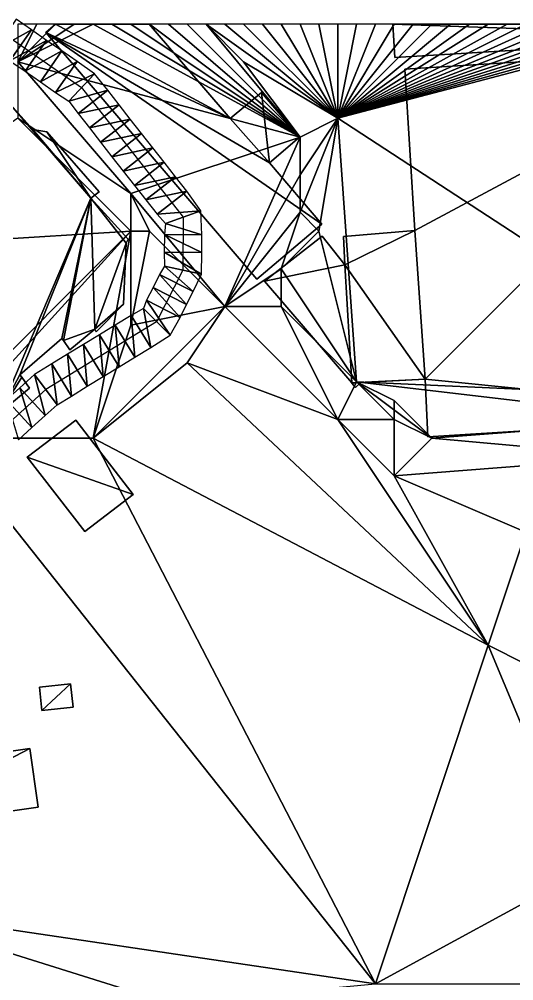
# Model space of a CAD drawing. Header units: metres. Extents: x -1103 to 901, y -902 to 905.
# Drawn here: x -735.9 to -683.3, y 798.3 to 900.5 of the extents above; entities that cross this region are included whole.
import ezdxf

# ---------------------------------------------------------------- set-up
doc = ezdxf.new("R2010")
doc.units = ezdxf.units.M
for name, color, linetype in [('OSM_BUILDING_FOOTPRINTS', 7, 'CONTINUOUS'), ('OSM_BUILDING_ROOFS', 1, 'CONTINUOUS'), ('OSM_BUILDING_WALLS', 8, 'CONTINUOUS'), ('OSM_ROAD_AXES', 2, 'CONTINUOUS'), ('OSM_ROAD_SURFACE', 9, 'CONTINUOUS'), ('OSM_TERRAIN', 3, 'CONTINUOUS')]:
    doc.layers.add(name, color=color, linetype=linetype)

msp = doc.modelspace()

# ---------------------------------------------------------------- linework, layer by layer
at = {"layer": 'OSM_BUILDING_FOOTPRINTS'}
for points in [[(-703.7, 878.74, 10.19), (-709.27, 885.26, 10.19), (-706.05, 887.99, 10.19), (-710.12, 892.75, 10.19), (-713.43, 889.96, 10.19), (-722.03, 900, 10.19), (-731.99, 900, 10.19), (-733.03, 899.12, 10.19), (-710.6, 872.91, 10.19)], [(-658.96, 898.68, 10.02), (-659.04, 900, 10.02), (-696.14, 900, 10.02), (-695.92, 896.46, 10.02)], [(-694.88, 895.23, 9.96), (-657.35, 897.57, 9.96), (-654.9, 858.48, 9.96), (-692.43, 856.15, 9.96), (-692.69, 862.28, 9.96), (-699.53, 861.91, 9.96), (-700.11, 861.39, 9.96), (-700.51, 861.86, 9.96), (-700.52, 861.86, 9.96), (-700.52, 861.87, 9.96), (-709.79, 872.68, 9.96), (-703.65, 877.47, 9.96), (-701.23, 874.41, 9.96), (-701.4, 877.43, 9.96), (-693.79, 878.08, 9.96), (-694.88, 895.23, 9.96)], [(-756.3, 875.61, 11.32), (-736.92, 891.59, 11.32), (-734.4, 888.79, 11.32), (-732.92, 888.54, 11.32), (-727.36, 882.17, 11.32), (-728.25, 881.49, 11.32), (-724.26, 877.15, 11.32), (-724.5, 876.71, 11.32), (-724.77, 870.24, 11.32), (-727.67, 867.31, 11.32), (-727.81, 867.57, 11.32), (-730.48, 865.39, 11.32), (-731.15, 866.37, 11.32), (-731.34, 866.59, 11.32), (-735.78, 862.72, 11.32), (-735.59, 862.5, 11.32), (-734.77, 861.31, 11.32), (-737.98, 858.66, 11.32), (-738.68, 858.74, 11.32), (-739.39, 858.48, 11.32), (-740.93, 858.78, 11.32), (-741.05, 858.38, 11.32), (-741.58, 858.64, 11.32), (-756.3, 875.61, 11.32)], [(-729.85, 857.91, 11.73), (-723.73, 850.02, 11.73), (-728.88, 846.09, 11.73), (-735, 853.97, 11.73), (-729.85, 857.91, 11.73)], [(-733.71, 829.53, 12), (-730.4, 829.88, 12), (-730.13, 827.42, 12), (-733.45, 827.06, 12), (-733.71, 829.53, 12)], [(-752.42, 820.49, 12), (-734.74, 823.03, 12), (-733.84, 816.79, 12), (-751.51, 814.26, 12), (-752.42, 820.49, 12)]]:
    msp.add_polyline3d(points, close=True, dxfattribs=at)
at = {"layer": 'OSM_BUILDING_ROOFS'}
for points in [[(-713.43, 889.96, 18.59), (-731.99, 900, 18.59), (-733.03, 899.12, 18.59)], [(-713.43, 889.96, 18.59), (-722.03, 900, 18.59), (-731.99, 900, 18.59)], [(-696.14, 900, 21.62), (-695.92, 896.46, 21.62), (-658.96, 898.68, 21.62)], [(-696.14, 900, 21.62), (-658.96, 898.68, 21.62), (-659.04, 900, 21.62)], [(-733.03, 899.12, 18.59), (-710.6, 872.91, 18.59), (-703.7, 878.74, 18.59)], [(-733.03, 899.12, 18.59), (-703.7, 878.74, 18.59), (-709.27, 885.26, 18.59)], [(-713.43, 889.96, 18.59), (-733.03, 899.12, 18.59), (-709.27, 885.26, 18.59)], [(-657.35, 897.57, 27.96), (-694.88, 895.23, 27.96), (-693.79, 878.08, 27.96)], [(-692.69, 862.28, 27.96), (-657.35, 897.57, 27.96), (-693.79, 878.08, 27.96)], [(-692.69, 862.28, 27.96), (-654.9, 858.48, 27.96), (-657.35, 897.57, 27.96)], [(-709.27, 885.26, 18.59), (-710.12, 892.75, 18.59), (-713.43, 889.96, 18.59)], [(-709.27, 885.26, 18.59), (-706.05, 887.99, 18.59), (-710.12, 892.75, 18.59)], [(-728.25, 881.49, 29.32), (-736.92, 891.59, 29.32), (-737.98, 858.66, 29.32)], [(-728.25, 881.49, 29.32), (-734.4, 888.79, 29.32), (-736.92, 891.59, 29.32)], [(-728.25, 881.49, 29.32), (-732.92, 888.54, 29.32), (-734.4, 888.79, 29.32)], [(-728.25, 881.49, 29.32), (-727.36, 882.17, 29.32), (-732.92, 888.54, 29.32)], [(-728.25, 881.49, 29.32), (-737.98, 858.66, 29.32), (-735.78, 862.72, 29.32)], [(-728.25, 881.49, 29.32), (-735.78, 862.72, 29.32), (-731.34, 866.59, 29.32)], [(-728.25, 881.49, 29.32), (-731.34, 866.59, 29.32), (-731.15, 866.37, 29.32)], [(-728.25, 881.49, 29.32), (-731.15, 866.37, 29.32), (-727.81, 867.57, 29.32)], [(-724.5, 876.71, 29.32), (-724.26, 877.15, 29.32), (-728.25, 881.49, 29.32)], [(-728.25, 881.49, 29.32), (-727.81, 867.57, 29.32), (-724.5, 876.71, 29.32)], [(-693.79, 878.08, 27.96), (-701.4, 877.43, 27.96), (-701.23, 874.41, 27.96)], [(-692.69, 862.28, 27.96), (-693.79, 878.08, 27.96), (-701.23, 874.41, 27.96)], [(-701.23, 874.41, 27.96), (-703.65, 877.47, 27.96), (-709.79, 872.68, 27.96)], [(-727.81, 867.57, 29.32), (-724.77, 870.24, 29.32), (-724.5, 876.71, 29.32)], [(-701.23, 874.41, 27.96), (-709.79, 872.68, 27.96), (-700.52, 861.87, 27.96)], [(-692.69, 862.28, 27.96), (-701.23, 874.41, 27.96), (-700.52, 861.87, 27.96)], [(-727.81, 867.57, 29.32), (-727.67, 867.31, 29.32), (-724.77, 870.24, 29.32)], [(-731.15, 866.37, 29.32), (-730.48, 865.39, 29.32), (-727.81, 867.57, 29.32)], [(-737.98, 858.66, 29.32), (-735.59, 862.5, 29.32), (-735.78, 862.72, 29.32)], [(-737.98, 858.66, 29.32), (-734.77, 861.31, 29.32), (-735.59, 862.5, 29.32)], [(-700.52, 861.87, 27.96), (-699.53, 861.91, 27.96), (-692.69, 862.28, 27.96)], [(-700.52, 861.87, 27.96), (-700.51, 861.86, 27.96), (-699.53, 861.91, 27.96)], [(-700.52, 861.87, 27.96), (-700.52, 861.86, 27.96), (-700.51, 861.86, 27.96)], [(-700.51, 861.86, 27.96), (-700.11, 861.39, 27.96), (-699.53, 861.91, 27.96)], [(-692.69, 862.28, 27.96), (-692.43, 856.15, 27.96), (-654.9, 858.48, 27.96)], [(-723.73, 850.02, 21.73), (-729.85, 857.91, 21.73), (-735, 853.97, 21.73)], [(-723.73, 850.02, 21.73), (-735, 853.97, 21.73), (-728.88, 846.09, 21.73)], [(-730.4, 829.88, 22), (-733.71, 829.53, 22), (-733.45, 827.06, 22)], [(-730.4, 829.88, 22), (-733.45, 827.06, 22), (-730.13, 827.42, 22)], [(-734.74, 823.03, 30), (-752.42, 820.49, 30), (-751.51, 814.26, 30)], [(-734.74, 823.03, 30), (-751.51, 814.26, 30), (-733.84, 816.79, 30)]]:
    msp.add_3dface(points, dxfattribs=at)
at = {"layer": 'OSM_BUILDING_WALLS'}
for points in [[(-731.99, 900, 10.19), (-733.03, 899.12, 10.19), (-733.03, 899.12, 18.59)], [(-731.99, 900, 10.19), (-733.03, 899.12, 18.59), (-731.99, 900, 18.59)], [(-722.03, 900, 10.19), (-731.99, 900, 10.19), (-731.99, 900, 18.59)], [(-722.03, 900, 10.19), (-731.99, 900, 18.59), (-722.03, 900, 18.59)], [(-713.43, 889.96, 10.19), (-722.03, 900, 10.19), (-722.03, 900, 18.59)], [(-713.43, 889.96, 10.19), (-722.03, 900, 18.59), (-713.43, 889.96, 18.59)], [(-659.04, 900, 10.02), (-696.14, 900, 10.02), (-696.14, 900, 21.62)], [(-659.04, 900, 10.02), (-696.14, 900, 21.62), (-659.04, 900, 21.62)], [(-696.14, 900, 10.02), (-695.92, 896.46, 10.02), (-695.92, 896.46, 21.62)], [(-696.14, 900, 10.02), (-695.92, 896.46, 21.62), (-696.14, 900, 21.62)], [(-733.03, 899.12, 10.19), (-710.6, 872.91, 10.19), (-710.6, 872.91, 18.59)], [(-733.03, 899.12, 10.19), (-710.6, 872.91, 18.59), (-733.03, 899.12, 18.59)], [(-695.92, 896.46, 10.02), (-658.96, 898.68, 10.02), (-658.96, 898.68, 21.62)], [(-695.92, 896.46, 10.02), (-658.96, 898.68, 21.62), (-695.92, 896.46, 21.62)], [(-657.35, 897.57, 9.96), (-694.88, 895.23, 9.96), (-694.88, 895.23, 27.96)], [(-657.35, 897.57, 9.96), (-694.88, 895.23, 27.96), (-657.35, 897.57, 27.96)], [(-694.88, 895.23, 9.96), (-693.79, 878.08, 9.96), (-693.79, 878.08, 27.96)], [(-694.88, 895.23, 9.96), (-693.79, 878.08, 27.96), (-694.88, 895.23, 27.96)], [(-710.12, 892.75, 10.19), (-713.43, 889.96, 10.19), (-713.43, 889.96, 18.59)], [(-710.12, 892.75, 10.19), (-713.43, 889.96, 18.59), (-710.12, 892.75, 18.59)], [(-706.05, 887.99, 10.19), (-710.12, 892.75, 10.19), (-710.12, 892.75, 18.59)], [(-706.05, 887.99, 10.19), (-710.12, 892.75, 18.59), (-706.05, 887.99, 18.59)], [(-734.4, 888.79, 11.32), (-736.92, 891.59, 11.32), (-736.92, 891.59, 29.32)], [(-734.4, 888.79, 11.32), (-736.92, 891.59, 29.32), (-734.4, 888.79, 29.32)], [(-732.92, 888.54, 11.32), (-734.4, 888.79, 11.32), (-734.4, 888.79, 29.32)], [(-732.92, 888.54, 11.32), (-734.4, 888.79, 29.32), (-732.92, 888.54, 29.32)], [(-727.36, 882.17, 11.32), (-732.92, 888.54, 11.32), (-732.92, 888.54, 29.32)], [(-727.36, 882.17, 11.32), (-732.92, 888.54, 29.32), (-727.36, 882.17, 29.32)], [(-709.27, 885.26, 10.19), (-706.05, 887.99, 10.19), (-706.05, 887.99, 18.59)], [(-709.27, 885.26, 10.19), (-706.05, 887.99, 18.59), (-709.27, 885.26, 18.59)], [(-703.7, 878.74, 10.19), (-709.27, 885.26, 10.19), (-709.27, 885.26, 18.59)], [(-703.7, 878.74, 10.19), (-709.27, 885.26, 18.59), (-703.7, 878.74, 18.59)], [(-728.25, 881.49, 11.32), (-727.36, 882.17, 11.32), (-727.36, 882.17, 29.32)], [(-728.25, 881.49, 11.32), (-727.36, 882.17, 29.32), (-728.25, 881.49, 29.32)], [(-724.26, 877.15, 11.32), (-728.25, 881.49, 11.32), (-728.25, 881.49, 29.32)], [(-724.26, 877.15, 11.32), (-728.25, 881.49, 29.32), (-724.26, 877.15, 29.32)], [(-710.6, 872.91, 10.19), (-703.7, 878.74, 10.19), (-703.7, 878.74, 18.59)], [(-710.6, 872.91, 10.19), (-703.7, 878.74, 18.59), (-710.6, 872.91, 18.59)], [(-693.79, 878.08, 9.96), (-701.4, 877.43, 9.96), (-701.4, 877.43, 27.96)], [(-693.79, 878.08, 9.96), (-701.4, 877.43, 27.96), (-693.79, 878.08, 27.96)], [(-724.5, 876.71, 11.32), (-724.26, 877.15, 11.32), (-724.26, 877.15, 29.32)], [(-724.5, 876.71, 11.32), (-724.26, 877.15, 29.32), (-724.5, 876.71, 29.32)], [(-703.65, 877.47, 9.96), (-709.79, 872.68, 9.96), (-709.79, 872.68, 27.96)], [(-703.65, 877.47, 9.96), (-709.79, 872.68, 27.96), (-703.65, 877.47, 27.96)], [(-701.23, 874.41, 9.96), (-703.65, 877.47, 9.96), (-703.65, 877.47, 27.96)], [(-701.23, 874.41, 9.96), (-703.65, 877.47, 27.96), (-701.23, 874.41, 27.96)], [(-701.4, 877.43, 9.96), (-701.23, 874.41, 9.96), (-701.23, 874.41, 27.96)], [(-701.4, 877.43, 9.96), (-701.23, 874.41, 27.96), (-701.4, 877.43, 27.96)], [(-724.77, 870.24, 11.32), (-724.5, 876.71, 11.32), (-724.5, 876.71, 29.32)], [(-724.77, 870.24, 11.32), (-724.5, 876.71, 29.32), (-724.77, 870.24, 29.32)], [(-709.79, 872.68, 9.96), (-700.52, 861.87, 9.96), (-700.52, 861.87, 27.96)], [(-709.79, 872.68, 9.96), (-700.52, 861.87, 27.96), (-709.79, 872.68, 27.96)], [(-727.67, 867.31, 11.32), (-724.77, 870.24, 11.32), (-724.77, 870.24, 29.32)], [(-727.67, 867.31, 11.32), (-724.77, 870.24, 29.32), (-727.67, 867.31, 29.32)], [(-730.48, 865.39, 11.32), (-727.81, 867.57, 11.32), (-727.81, 867.57, 29.32)], [(-730.48, 865.39, 11.32), (-727.81, 867.57, 29.32), (-730.48, 865.39, 29.32)], [(-727.81, 867.57, 11.32), (-727.67, 867.31, 11.32), (-727.67, 867.31, 29.32)], [(-727.81, 867.57, 11.32), (-727.67, 867.31, 29.32), (-727.81, 867.57, 29.32)], [(-735.78, 862.72, 11.32), (-731.34, 866.59, 11.32), (-731.34, 866.59, 29.32)], [(-735.78, 862.72, 11.32), (-731.34, 866.59, 29.32), (-735.78, 862.72, 29.32)], [(-731.34, 866.59, 11.32), (-731.15, 866.37, 11.32), (-731.15, 866.37, 29.32)], [(-731.34, 866.59, 11.32), (-731.15, 866.37, 29.32), (-731.34, 866.59, 29.32)], [(-731.15, 866.37, 11.32), (-730.48, 865.39, 11.32), (-730.48, 865.39, 29.32)], [(-731.15, 866.37, 11.32), (-730.48, 865.39, 29.32), (-731.15, 866.37, 29.32)], [(-735.59, 862.5, 11.32), (-735.78, 862.72, 11.32), (-735.78, 862.72, 29.32)], [(-735.59, 862.5, 11.32), (-735.78, 862.72, 29.32), (-735.59, 862.5, 29.32)], [(-734.77, 861.31, 11.32), (-735.59, 862.5, 11.32), (-735.59, 862.5, 29.32)], [(-734.77, 861.31, 11.32), (-735.59, 862.5, 29.32), (-734.77, 861.31, 29.32)], [(-700.52, 861.87, 9.96), (-700.52, 861.86, 9.96), (-700.52, 861.86, 27.96)], [(-700.52, 861.87, 9.96), (-700.52, 861.86, 27.96), (-700.52, 861.87, 27.96)], [(-700.52, 861.86, 9.96), (-700.51, 861.86, 9.96), (-700.51, 861.86, 27.96)], [(-700.52, 861.86, 9.96), (-700.51, 861.86, 27.96), (-700.52, 861.86, 27.96)], [(-700.51, 861.86, 9.96), (-700.11, 861.39, 9.96), (-700.11, 861.39, 27.96)], [(-700.51, 861.86, 9.96), (-700.11, 861.39, 27.96), (-700.51, 861.86, 27.96)], [(-700.11, 861.39, 9.96), (-699.53, 861.91, 9.96), (-699.53, 861.91, 27.96)], [(-700.11, 861.39, 9.96), (-699.53, 861.91, 27.96), (-700.11, 861.39, 27.96)], [(-699.53, 861.91, 9.96), (-692.69, 862.28, 9.96), (-692.69, 862.28, 27.96)], [(-699.53, 861.91, 9.96), (-692.69, 862.28, 27.96), (-699.53, 861.91, 27.96)], [(-692.69, 862.28, 9.96), (-692.43, 856.15, 9.96), (-692.43, 856.15, 27.96)], [(-692.69, 862.28, 9.96), (-692.43, 856.15, 27.96), (-692.69, 862.28, 27.96)], [(-737.98, 858.66, 11.32), (-734.77, 861.31, 11.32), (-734.77, 861.31, 29.32)], [(-737.98, 858.66, 11.32), (-734.77, 861.31, 29.32), (-737.98, 858.66, 29.32)], [(-692.43, 856.15, 9.96), (-654.9, 858.48, 9.96), (-654.9, 858.48, 27.96)], [(-692.43, 856.15, 9.96), (-654.9, 858.48, 27.96), (-692.43, 856.15, 27.96)], [(-729.85, 857.91, 11.73), (-735, 853.97, 11.73), (-735, 853.97, 21.73)], [(-729.85, 857.91, 11.73), (-735, 853.97, 21.73), (-729.85, 857.91, 21.73)], [(-723.73, 850.02, 11.73), (-729.85, 857.91, 11.73), (-729.85, 857.91, 21.73)], [(-723.73, 850.02, 11.73), (-729.85, 857.91, 21.73), (-723.73, 850.02, 21.73)], [(-735, 853.97, 11.73), (-728.88, 846.09, 11.73), (-728.88, 846.09, 21.73)], [(-735, 853.97, 11.73), (-728.88, 846.09, 21.73), (-735, 853.97, 21.73)], [(-728.88, 846.09, 11.73), (-723.73, 850.02, 11.73), (-723.73, 850.02, 21.73)], [(-728.88, 846.09, 11.73), (-723.73, 850.02, 21.73), (-728.88, 846.09, 21.73)], [(-730.4, 829.88, 12), (-733.71, 829.53, 12), (-733.71, 829.53, 22)], [(-730.4, 829.88, 12), (-733.71, 829.53, 22), (-730.4, 829.88, 22)], [(-730.13, 827.42, 12), (-730.4, 829.88, 12), (-730.4, 829.88, 22)], [(-730.13, 827.42, 12), (-730.4, 829.88, 22), (-730.13, 827.42, 22)], [(-733.71, 829.53, 12), (-733.45, 827.06, 12), (-733.45, 827.06, 22)], [(-733.71, 829.53, 12), (-733.45, 827.06, 22), (-733.71, 829.53, 22)], [(-733.45, 827.06, 12), (-730.13, 827.42, 12), (-730.13, 827.42, 22)], [(-733.45, 827.06, 12), (-730.13, 827.42, 22), (-733.45, 827.06, 22)], [(-734.74, 823.03, 12), (-752.42, 820.49, 12), (-752.42, 820.49, 30)], [(-734.74, 823.03, 12), (-752.42, 820.49, 30), (-734.74, 823.03, 30)], [(-733.84, 816.79, 12), (-734.74, 823.03, 12), (-734.74, 823.03, 30)], [(-733.84, 816.79, 12), (-734.74, 823.03, 30), (-733.84, 816.79, 30)], [(-751.51, 814.26, 12), (-733.84, 816.79, 12), (-733.84, 816.79, 30)], [(-751.51, 814.26, 12), (-733.84, 816.79, 30), (-751.51, 814.26, 30)]]:
    msp.add_3dface(points, dxfattribs=at)
at = {"layer": 'OSM_ROAD_AXES'}
msp.add_polyline3d([(-738.94, 900, 12.98), (-729.23, 893.26, 12.95), (-718.43, 879.5, 12.93), (-718.45, 873.87, 12.99), (-721.25, 868.37, 13.13), (-733.03, 861.16, 13.74), (-751.41, 844.51, 13.95)], dxfattribs=at)
at = {"layer": 'OSM_ROAD_SURFACE'}
for points in [[(-738.46, 897.23, 13.03), (-734.56, 899.4, 13.01), (-736.18, 900.52, 13.02)], [(-738.46, 897.23, 13.03), (-736.84, 896.11, 13.03), (-734.56, 899.4, 13.01)], [(-736.84, 896.11, 13.03), (-732.94, 898.27, 12.98), (-734.56, 899.4, 13.01)], [(-736.84, 896.11, 13.03), (-735.22, 894.99, 13.03), (-732.94, 898.27, 12.98)], [(-735.22, 894.99, 13.03), (-731.32, 897.15, 12.98), (-732.94, 898.27, 12.98)], [(-735.22, 894.99, 13.03), (-733.6, 893.87, 13.02), (-731.32, 897.15, 12.98)], [(-733.6, 893.87, 13.02), (-729.71, 896.03, 12.99), (-731.32, 897.15, 12.98)], [(-733.6, 893.87, 13.02), (-731.99, 892.74, 13.02), (-729.71, 896.03, 12.99)], [(-731.99, 892.74, 13.02), (-727.86, 894.72, 12.99), (-729.71, 896.03, 12.99)], [(-731.99, 892.74, 13.02), (-730.6, 891.81, 13.01), (-727.86, 894.72, 12.99)], [(-730.6, 891.81, 13.01), (-726.45, 892.97, 12.99), (-727.86, 894.72, 12.99)], [(-730.6, 891.81, 13.01), (-729.6, 890.5, 13.01), (-726.45, 892.97, 12.99)], [(-729.6, 890.5, 13.01), (-725.25, 891.44, 12.99), (-726.45, 892.97, 12.99)], [(-729.6, 890.5, 13.01), (-728.4, 888.97, 13.01), (-725.25, 891.44, 12.99)], [(-728.4, 888.97, 13.01), (-724.05, 889.91, 12.99), (-725.25, 891.44, 12.99)], [(-728.4, 888.97, 13.01), (-727.2, 887.44, 13.01), (-724.05, 889.91, 12.99)], [(-727.2, 887.44, 13.01), (-722.85, 888.38, 12.99), (-724.05, 889.91, 12.99)], [(-727.2, 887.44, 13.01), (-726, 885.91, 13.01), (-722.85, 888.38, 12.99)], [(-726, 885.91, 13.01), (-721.65, 886.85, 13), (-722.85, 888.38, 12.99)], [(-726, 885.91, 13.01), (-724.8, 884.38, 13.02), (-721.65, 886.85, 13)], [(-724.8, 884.38, 13.02), (-720.45, 885.32, 13), (-721.65, 886.85, 13)], [(-724.8, 884.38, 13.02), (-723.6, 882.85, 13.02), (-720.45, 885.32, 13)], [(-723.6, 882.85, 13.02), (-719.25, 883.79, 13), (-720.45, 885.32, 13)], [(-723.6, 882.85, 13.02), (-722.4, 881.32, 13.01), (-719.25, 883.79, 13)], [(-722.4, 881.32, 13.01), (-718.05, 882.26, 12.99), (-719.25, 883.79, 13)], [(-722.4, 881.32, 13.01), (-721.2, 879.79, 13), (-718.05, 882.26, 12.99)], [(-721.2, 879.79, 13), (-716.54, 880.16, 12.97), (-718.05, 882.26, 12.99)], [(-721.2, 879.79, 13), (-720.31, 878.83, 12.99), (-716.54, 880.16, 12.97)], [(-720.31, 878.83, 12.99), (-716.43, 877.61, 12.97), (-716.54, 880.16, 12.97)], [(-720.31, 878.83, 12.99), (-720.43, 877.63, 12.99), (-716.43, 877.61, 12.97)], [(-720.43, 877.63, 12.99), (-720.44, 875.75, 13.09), (-716.44, 875.73, 12.96)], [(-720.43, 877.63, 12.99), (-716.44, 875.73, 12.96), (-716.43, 877.61, 12.97)], [(-720.44, 875.75, 13.09), (-720.4, 874.29, 13.1), (-716.49, 873.44, 12.96)], [(-720.44, 875.75, 13.09), (-716.49, 873.44, 12.96), (-716.44, 875.73, 12.96)], [(-720.4, 874.29, 13.1), (-720.93, 873.4, 13.13), (-717.37, 871.59, 13.03)], [(-720.4, 874.29, 13.1), (-717.37, 871.59, 13.03), (-716.49, 873.44, 12.96)], [(-720.93, 873.4, 13.13), (-721.63, 872.02, 13.16), (-718.06, 870.21, 13.06)], [(-720.93, 873.4, 13.13), (-718.06, 870.21, 13.06), (-717.37, 871.59, 13.03)], [(-721.63, 872.02, 13.16), (-722.33, 870.65, 13.19), (-718.76, 868.84, 13.1)], [(-721.63, 872.02, 13.16), (-718.76, 868.84, 13.1), (-718.06, 870.21, 13.06)], [(-722.33, 870.65, 13.19), (-722.66, 869.78, 13.21), (-719.82, 866.96, 13.2)], [(-722.33, 870.65, 13.19), (-719.82, 866.96, 13.2), (-718.76, 868.84, 13.1)], [(-722.66, 869.78, 13.21), (-723.97, 869.04, 13.28), (-721.88, 865.63, 13.3)], [(-722.66, 869.78, 13.21), (-721.88, 865.63, 13.3), (-719.82, 866.96, 13.2)], [(-723.97, 869.04, 13.28), (-725.65, 868.01, 13.59), (-723.57, 864.6, 13.38)], [(-723.97, 869.04, 13.28), (-723.57, 864.6, 13.38), (-721.88, 865.63, 13.3)], [(-725.65, 868.01, 13.59), (-727.34, 866.99, 13.65), (-725.25, 863.57, 13.47)], [(-725.65, 868.01, 13.59), (-725.25, 863.57, 13.47), (-723.57, 864.6, 13.38)], [(-727.34, 866.99, 13.65), (-729.02, 865.96, 13.68), (-726.93, 862.54, 13.71)], [(-727.34, 866.99, 13.65), (-726.93, 862.54, 13.71), (-725.25, 863.57, 13.47)], [(-729.02, 865.96, 13.68), (-730.71, 864.92, 13.71), (-728.62, 861.51, 13.75)], [(-729.02, 865.96, 13.68), (-728.62, 861.51, 13.75), (-726.93, 862.54, 13.71)], [(-730.71, 864.92, 13.71), (-732.39, 863.89, 13.74), (-730.3, 860.48, 13.78)], [(-730.71, 864.92, 13.71), (-730.3, 860.48, 13.78), (-728.62, 861.51, 13.75)], [(-732.39, 863.89, 13.74), (-734.22, 862.76, 13.78), (-731.83, 859.55, 13.81)], [(-732.39, 863.89, 13.74), (-731.83, 859.55, 13.81), (-730.3, 860.48, 13.78)], [(-734.22, 862.76, 13.78), (-735.78, 861.36, 13.82), (-733.1, 858.4, 13.84)], [(-734.22, 862.76, 13.78), (-733.1, 858.4, 13.84), (-731.83, 859.55, 13.81)], [(-735.78, 861.36, 13.82), (-737.2, 860.08, 13.85), (-734.51, 857.12, 13.87)], [(-735.78, 861.36, 13.82), (-734.51, 857.12, 13.87), (-733.1, 858.4, 13.84)], [(-737.2, 860.08, 13.85), (-735.93, 855.84, 13.9), (-734.51, 857.12, 13.87)]]:
    msp.add_3dface(points, dxfattribs=at)
at = {"layer": 'OSM_TERRAIN'}
for points in [[(-736, 896, 12.97), (-734, 900, 12.96), (-736, 900, 12.98)], [(-736, 896, 12.97), (-732, 900, 12.92), (-734, 900, 12.96)], [(-736, 896, 12.97), (-730, 900, 12.89), (-732, 900, 12.92)], [(-736, 896, 12.97), (-728, 900, 12.89), (-730, 900, 12.89)], [(-736, 896, 12.97), (-706, 888, 12.88), (-728, 900, 12.89)], [(-706, 888, 12.88), (-726, 900, 12.89), (-728, 900, 12.89)], [(-706, 888, 12.88), (-724, 900, 12.89), (-726, 900, 12.89)], [(-706, 888, 12.88), (-722, 900, 12.89), (-724, 900, 12.89)], [(-722, 900, 12.89), (-706, 888, 12.88), (-720, 900, 12.85)], [(-706, 888, 12.88), (-718, 900, 12.85), (-720, 900, 12.85)], [(-706, 888, 12.88), (-716, 900, 12.85), (-718, 900, 12.85)], [(-706, 888, 12.88), (-712, 896, 12.65), (-716, 900, 12.85)], [(-716, 900, 12.85), (-712, 896, 12.65), (-702, 890, 12.12)], [(-702, 890, 12.12), (-714, 900, 12.76), (-716, 900, 12.85)], [(-702, 890, 12.12), (-712, 900, 12.66), (-714, 900, 12.76)], [(-702, 890, 12.12), (-710, 900, 12.57), (-712, 900, 12.66)], [(-702, 890, 12.12), (-708, 900, 12.47), (-710, 900, 12.57)], [(-702, 890, 12.12), (-706, 900, 12.38), (-708, 900, 12.47)], [(-702, 890, 12.12), (-704, 900, 12.28), (-706, 900, 12.38)], [(-702, 890, 12.12), (-702, 900, 12.2), (-704, 900, 12.28)], [(-702, 900, 12.2), (-702, 890, 12.12), (-700, 900, 12.12)], [(-702, 890, 12.12), (-698, 900, 12.06), (-700, 900, 12.12)], [(-702, 890, 12.12), (-696, 900, 12.04), (-698, 900, 12.06)], [(-702, 890, 12.12), (-694, 900, 12.04), (-696, 900, 12.04)], [(-702, 890, 12.12), (-692, 900, 12.04), (-694, 900, 12.04)], [(-702, 890, 12.12), (-690, 900, 12.04), (-692, 900, 12.04)], [(-702, 890, 12.12), (-688, 900, 12.04), (-690, 900, 12.04)], [(-702, 890, 12.12), (-686, 900, 12.04), (-688, 900, 12.04)], [(-702, 890, 12.12), (-684, 900, 12.04), (-686, 900, 12.04)], [(-702, 890, 12.12), (-682, 900, 12.04), (-684, 900, 12.04)], [(-702, 890, 12.12), (-680, 900, 12.04), (-682, 900, 12.04)], [(-702, 890, 12.12), (-678, 900, 12.04), (-680, 900, 12.04)], [(-702, 890, 12.12), (-676, 900, 12.04), (-678, 900, 12.04)], [(-702, 890, 12.12), (-674, 900, 12.04), (-676, 900, 12.04)], [(-702, 890, 12.12), (-672, 900, 12.04), (-674, 900, 12.04)], [(-702, 890, 12.12), (-670, 900, 12.04), (-672, 900, 12.04)], [(-702, 890, 12.12), (-668, 900, 12.04), (-670, 900, 12.04)], [(-702, 890, 12.12), (-666, 900, 12.04), (-668, 900, 12.04)], [(-702, 890, 12.12), (-656, 860, 12.02), (-664, 900, 12.03)], [(-702, 890, 12.12), (-664, 900, 12.03), (-666, 900, 12.04)], [(-736, 890, 13.48), (-724, 882, 12.97), (-736, 896, 12.97)], [(-724, 882, 12.97), (-706, 888, 12.88), (-736, 896, 12.97)], [(-712, 896, 12.65), (-706, 888, 12.88), (-702, 890, 12.12)], [(-756, 876, 13.49), (-724, 878, 13.39), (-736, 890, 13.48)], [(-724, 878, 13.39), (-724, 882, 12.97), (-736, 890, 13.48)], [(-704, 878, 12.15), (-702, 890, 12.12), (-706, 880, 12.77)], [(-706, 880, 12.77), (-702, 890, 12.12), (-706, 884, 12.65)], [(-706, 884, 12.65), (-702, 890, 12.12), (-706, 888, 12.88)], [(-700, 862, 12.02), (-702, 890, 12.12), (-704, 878, 12.15)], [(-700, 862, 12.02), (-656, 860, 12.02), (-702, 890, 12.12)], [(-714, 870, 12.88), (-706, 888, 12.88), (-724, 882, 12.97)], [(-714, 870, 12.88), (-706, 884, 12.65), (-706, 888, 12.88)], [(-706, 880, 12.77), (-706, 884, 12.65), (-714, 870, 12.88)], [(-724, 878, 13.39), (-722, 878, 13.08), (-724, 882, 12.97)], [(-722, 878, 13.08), (-714, 870, 12.88), (-724, 882, 12.97)], [(-708, 874, 12.02), (-706, 880, 12.77), (-714, 870, 12.88)], [(-708, 874, 12.02), (-704, 878, 12.15), (-706, 880, 12.77)], [(-742, 860, 13.48), (-724, 878, 13.39), (-756, 876, 13.49)], [(-742, 860, 13.48), (-744, 856, 13.93), (-724, 878, 13.39)], [(-744, 856, 13.93), (-728, 856, 13.78), (-724, 878, 13.39)], [(-728, 856, 13.78), (-724, 868, 13.21), (-724, 878, 13.39)], [(-724, 868, 13.21), (-714, 870, 12.88), (-722, 878, 13.08)], [(-724, 878, 13.39), (-724, 868, 13.21), (-722, 878, 13.08)], [(-708, 874, 12.02), (-700, 862, 12.02), (-704, 878, 12.15)], [(-708, 870, 12.09), (-708, 874, 12.02), (-714, 870, 12.88)], [(-708, 874, 12.02), (-708, 870, 12.09), (-700, 862, 12.02)], [(-728, 856, 13.78), (-718, 864, 13), (-714, 870, 12.88)], [(-728, 856, 13.78), (-714, 870, 12.88), (-724, 868, 13.21)], [(-702, 858, 13.13), (-714, 870, 12.88), (-718, 864, 13)], [(-702, 858, 13.13), (-708, 870, 12.09), (-714, 870, 12.88)], [(-702, 858, 13.13), (-700, 862, 12.02), (-708, 870, 12.09)], [(-728, 856, 13.78), (-686, 834, 14.39), (-718, 864, 13)], [(-718, 864, 13), (-686, 834, 14.39), (-702, 858, 13.13)], [(-696, 858, 12.88), (-700, 862, 12.02), (-702, 858, 13.13)], [(-696, 858, 12.88), (-696, 860, 12.47), (-700, 862, 12.02)], [(-696, 860, 12.47), (-692, 856, 12.06), (-700, 862, 12.02)], [(-692, 856, 12.06), (-666, 858, 12.03), (-700, 862, 12.02)], [(-700, 862, 12.02), (-666, 858, 12.03), (-656, 860, 12.02)], [(-696, 858, 12.88), (-692, 856, 12.06), (-696, 860, 12.47)], [(-686, 834, 14.39), (-696, 852, 13.39), (-702, 858, 13.13)], [(-696, 852, 13.39), (-696, 858, 12.88), (-702, 858, 13.13)], [(-696, 852, 13.39), (-692, 856, 12.06), (-696, 858, 12.88)], [(-670, 854, 12.69), (-666, 858, 12.03), (-692, 856, 12.06)], [(-752, 806, 13.86), (-698, 798, 13.79), (-744, 856, 13.93)], [(-744, 856, 13.93), (-698, 798, 13.79), (-728, 856, 13.78)], [(-698, 798, 13.79), (-686, 834, 14.39), (-728, 856, 13.78)], [(-692, 856, 12.06), (-696, 852, 13.39), (-670, 854, 12.69)], [(-682, 846, 13.63), (-670, 854, 12.69), (-696, 852, 13.39)], [(-686, 834, 14.39), (-682, 846, 13.63), (-696, 852, 13.39)], [(-682, 832, 14.89), (-682, 846, 13.63), (-686, 834, 14.39)], [(-698, 798, 13.79), (-676, 810, 15.34), (-686, 834, 14.39)], [(-676, 810, 15.34), (-682, 832, 14.89), (-686, 834, 14.39)], [(-678, 798, 15.21), (-676, 810, 15.34), (-698, 798, 13.79)], [(-748, 794, 13.01), (-720, 796, 13.19), (-752, 806, 13.86)], [(-720, 796, 13.19), (-698, 798, 13.79), (-752, 806, 13.86)]]:
    msp.add_3dface(points, dxfattribs=at)

doc.saveas('drawing.dxf')
